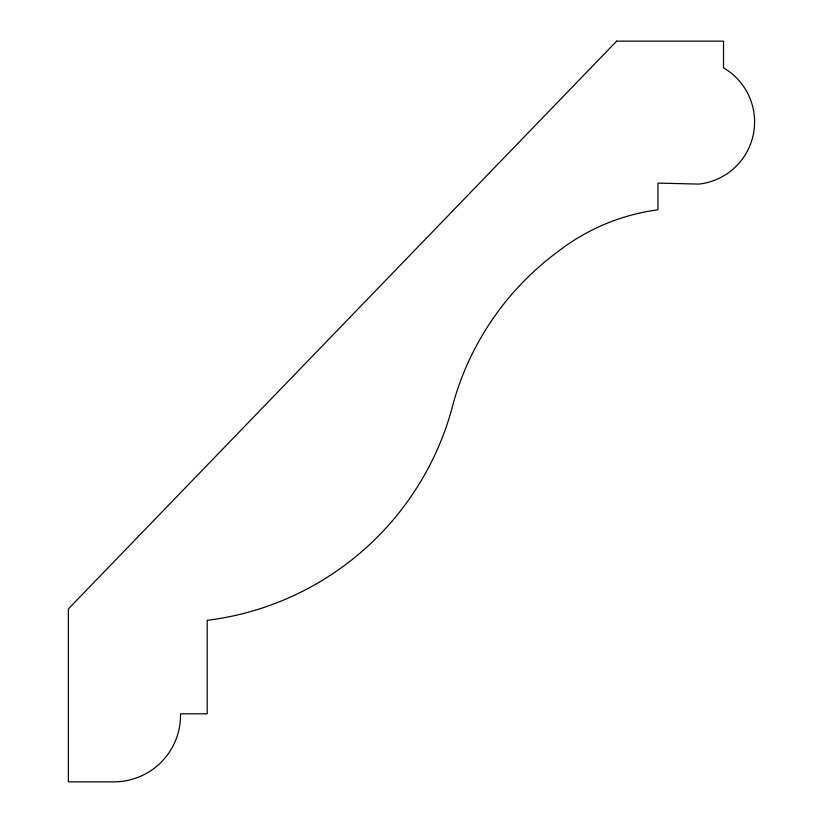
<?xml version="1.0" encoding="UTF-8"?>
<svg xmlns="http://www.w3.org/2000/svg" width="823" height="823" viewBox="0 0 823 823"><rect width="100%" height="100%" fill="white"/><g stroke="black" fill="none" stroke-linecap="round" stroke-linejoin="round"><path stroke-width="1.23" d="M616.653 41.15L68.391 608.886L68.391 781.85L114.448 781.85A66.56 66.56 0 0 0 180.504 713.808L207.201 713.808L207.201 620.357A290.941 290.941 0 0 0 453.586 402.19A283.379 283.379 0 0 1 557.696 251.787A207.653 207.653 0 0 1 657.937 209.803L657.937 183.097L698.748 184.095A62.548 62.548 0 0 0 723.52 67.846L723.52 41.15L616.653 41.15"/></g></svg>
